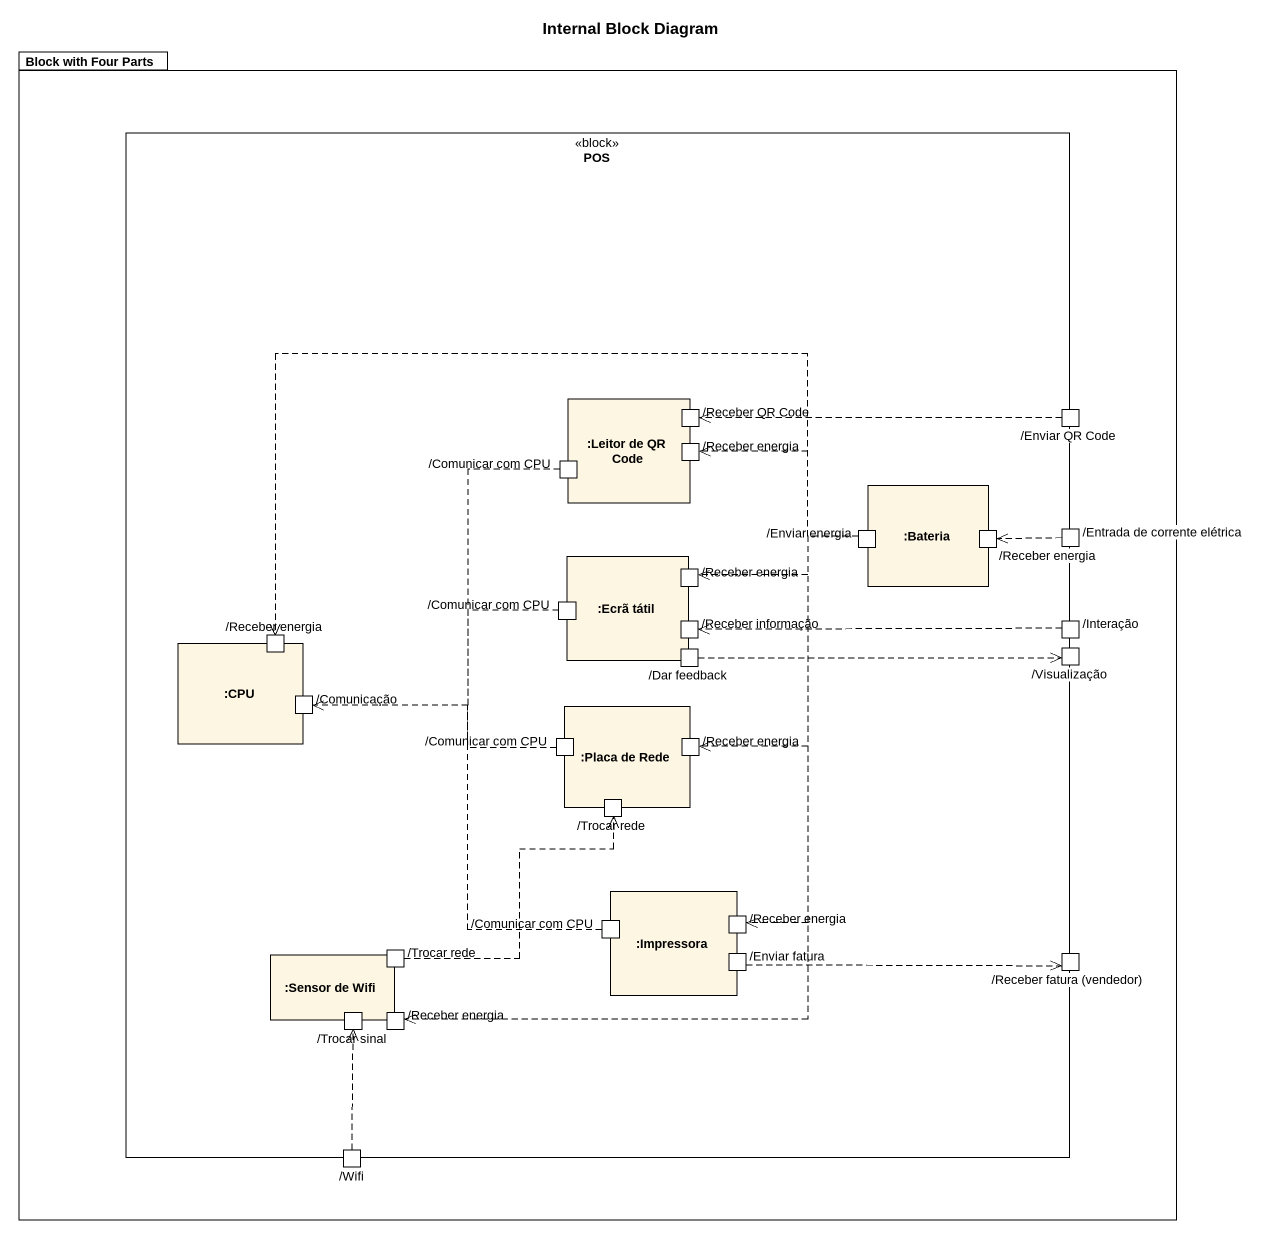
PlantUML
@startuml
title Internal Block Diagram
package "Block with Four Parts" as Block_with_Four_Parts {
  rectangle POS <<block>> {
    rectangle ":Leitor de QR Code" as Leitor_de_QR_Code {
      port "/Receber QR Code" as Receber_QR_Code
      port "/Comunicar com CPU" as Comunicar_com_CPU
      port "/Receber energia" as Receber_energia
    }
    port "/Enviar QR Code" as Enviar_QR_Code
    rectangle ":Bateria" as Bateria {
      port "/Enviar energia" as Enviar_energia
      port "/Receber energia" as Receber_energia_2
    }
    port "/Entrada de corrente elétrica" as Entrada_de_corrente_elétrica
    rectangle ":Ecrã tátil" as Ecrã_tátil {
      port "/Receber energia" as Receber_energia_3
      port "/Comunicar com CPU" as Comunicar_com_CPU_2
      port "/Receber informação" as Receber_informação
      port "/Dar feedback" as Dar_feedback
    }
    rectangle ":CPU" as CPU {
      port "/Receber energia" as Receber_energia_4
      port "/Comunicação" as Comunicação
    }
    port "/Interação" as Interação
    port "/Visualização" as Visualização
    rectangle ":Placa de Rede" as Placa_de_Rede {
      port "/Comunicar com CPU" as Comunicar_com_CPU_3
      port "/Receber energia" as Receber_energia_5
      port "/Trocar rede" as Trocar_rede
    }
    rectangle ":Impressora" as Impressora {
      port "/Comunicar com CPU" as Comunicar_com_CPU_4
      port "/Receber energia" as Receber_energia_6
      port "/Enviar fatura" as Enviar_fatura
    }
    rectangle ":Sensor de Wifi" as Sensor_de_Wifi {
      port "/Trocar rede" as Trocar_rede_2
      port "/Trocar sinal" as Trocar_sinal
      port "/Receber energia" as Receber_energia_7
    }
    port "/Receber fatura (vendedor)" as Receber_fatura_vendedor
    port "/Wifi" as Wifi
  }
}
Enviar_QR_Code .left.> Receber_QR_Code
Comunicar_com_CPU ..> Comunicação
Enviar_energia .left.> Receber_energia
Enviar_energia .left.> Receber_energia_3
Enviar_energia .left.> Receber_energia_4
Enviar_energia ..> Receber_energia_5
Enviar_energia ..> Receber_energia_6
Enviar_energia ..> Receber_energia_7
Entrada_de_corrente_elétrica .left.> Receber_energia_2
Comunicar_com_CPU_2 .left.> Comunicação
Interação .left.> Receber_informação
Dar_feedback .right.> Visualização
Comunicar_com_CPU_3 .left.> Comunicação
Trocar_rede_2 .up.> Trocar_rede
Comunicar_com_CPU_4 .up.> Comunicação
Enviar_fatura .right.> Receber_fatura_vendedor
Wifi .up.> Trocar_sinal
@enduml
